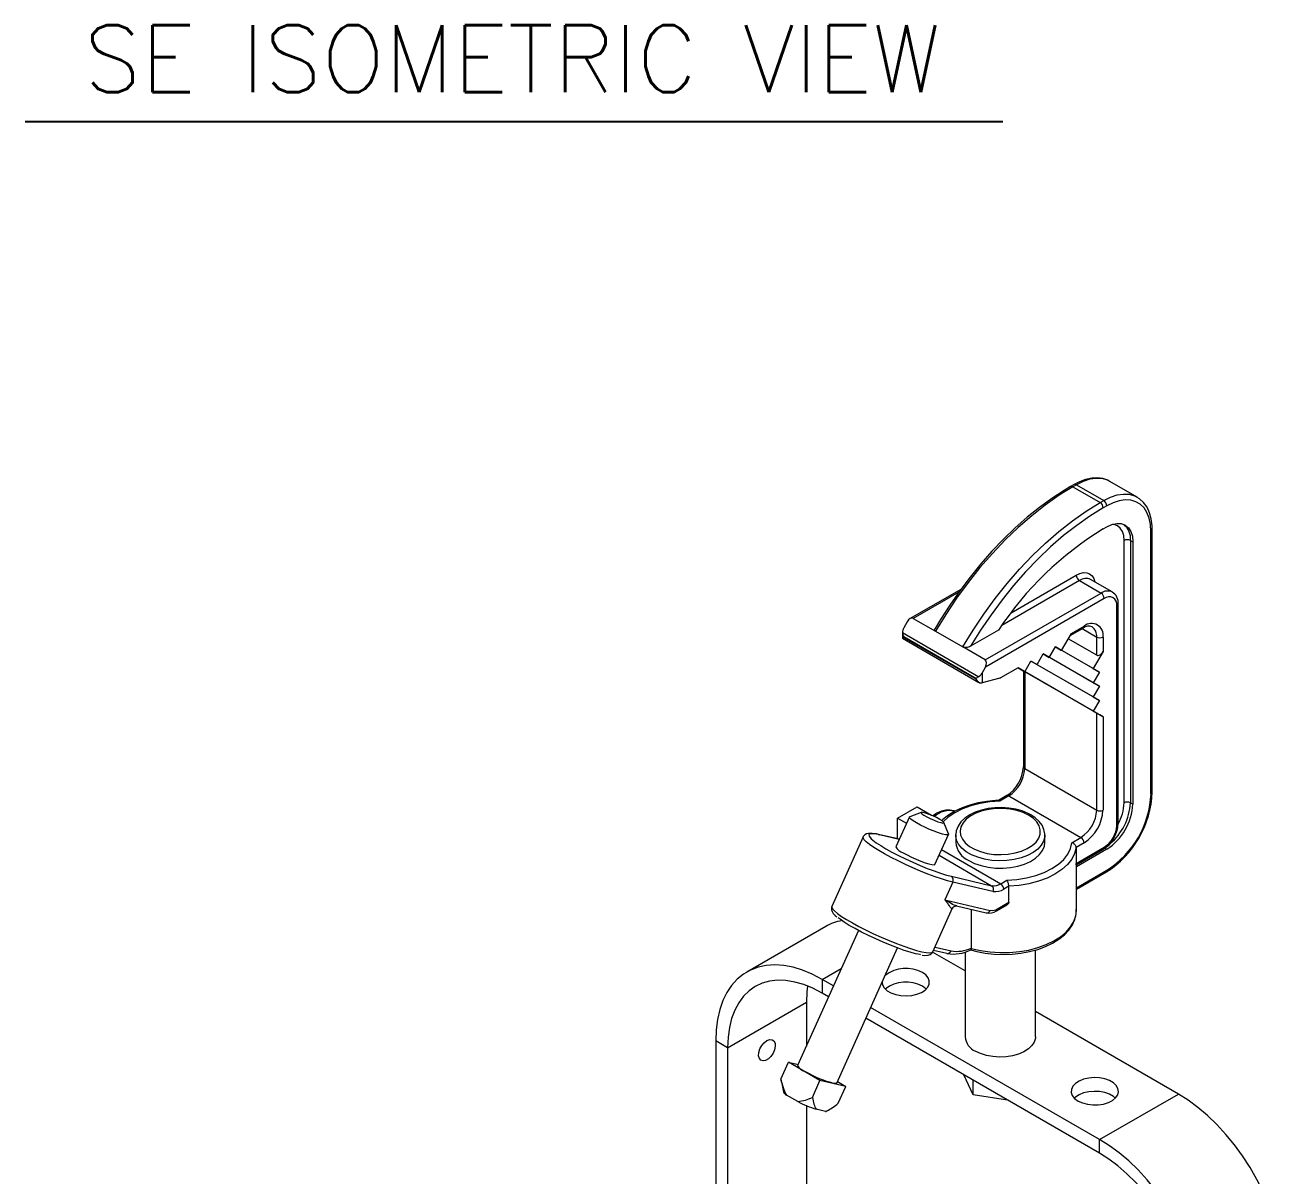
# Model space of a CAD drawing. Extents: x 11 to 120, y 2 to 94.
# Drawn here: x 78.29 to 92.42, y 81.46 to 94.37 of the extents above; entities that cross this region are included whole.
import ezdxf
from ezdxf.enums import TextEntityAlignment as Align

# ---------------------------------------------------------------- set-up
doc = ezdxf.new("R2010")
doc.units = 0
doc.header["$MEASUREMENT"] = 0
doc.linetypes.add('SLD-Solid', pattern=[0])
doc.layers.add('OBJECT', color=7, linetype='CONTINUOUS')
doc.styles.get("Standard").update_dxf_attribs({"font": 'SIMPLEX'})

msp = doc.modelspace()

# ---------------------------------------------------------------- linework, layer by layer
at = {"layer": 'OBJECT', "color": 1}
msp.add_line((78.294, 93.288), (89.257, 93.288), dxfattribs=at)
at = {"layer": 'OBJECT', "color": 7, "linetype": 'SLD-Solid', "lineweight": 15}
for p, q in [((90.059, 89.216), (90.019, 89.193)), ((90.084, 89.214), (90.044, 89.19)), ((90.044, 89.19), (90.35, 89.014)), ((90.084, 89.214), (90.39, 89.037)), ((90.765, 89.074), (90.459, 89.251)), ((90.35, 89.014), (90.39, 89.037)), ((90.425, 88.976), (90.385, 88.953)), ((90.385, 88.718), (90.425, 88.741)), ((90.619, 85.644), (90.619, 88.588)), ((90.69, 88.588), (90.716, 88.573)), ((90.69, 88.588), (90.69, 85.644)), ((90.92, 85.747), (90.92, 88.69)), ((90.935, 85.767), (90.935, 88.711)), ((90.716, 88.573), (90.716, 85.629)), ((89.351, 87.777), (90.082, 88.199)), ((88.786, 88.038), (88.219, 87.711)), ((90.118, 88.138), (89.246, 87.635)), ((90.118, 88.138), (90.36, 87.998)), ((90.485, 88.01), (90.243, 88.15)), ((88.765, 88.009), (88.254, 87.714)), ((89.062, 87.248), (90.36, 87.998)), ((90.395, 87.937), (89.064, 87.168)), ((90.552, 85.412), (90.552, 87.875)), ((90.537, 85.391), (90.537, 87.855)), ((88.186, 87.675), (88.148, 87.607)), ((88.254, 87.714), (88.505, 87.569)), ((90.014, 87.521), (90.16, 87.605)), ((90.028, 87.546), (90.17, 87.628)), ((90.149, 87.599), (90.311, 87.505)), ((88.134, 87.556), (88.134, 87.491)), ((88.134, 87.554), (88.99, 87.06)), ((88.134, 87.491), (88.991, 86.996)), ((88.956, 87.041), (88.148, 87.507)), ((88.148, 87.507), (88.148, 87.5)), ((88.148, 87.5), (88.956, 87.034)), ((88.505, 87.569), (88.811, 87.393)), ((89.21, 87.583), (88.897, 87.402)), ((89.918, 87.355), (90.028, 87.546)), ((90.311, 87.301), (89.993, 87.485)), ((90.311, 87.301), (90.311, 87.505)), ((90.382, 87.505), (90.382, 87.342)), ((89.062, 87.248), (88.811, 87.393)), ((89.642, 87.196), (89.711, 87.315)), ((89.711, 87.315), (89.78, 87.275)), ((89.78, 87.275), (89.711, 87.315)), ((90.272, 86.991), (89.711, 87.315)), ((90.341, 86.952), (89.711, 87.315)), ((89.78, 87.275), (89.849, 87.395)), ((89.849, 87.395), (89.918, 87.355)), ((89.918, 87.355), (89.849, 87.395)), ((90.272, 87.151), (89.849, 87.395)), ((90.341, 87.111), (89.849, 87.395)), ((90.382, 87.342), (90.272, 87.151)), ((89.026, 87.1), (89.064, 87.168)), ((89.504, 87.116), (89.573, 87.235)), ((89.573, 87.235), (89.642, 87.196)), ((89.642, 87.196), (89.573, 87.235)), ((90.272, 86.832), (89.573, 87.235)), ((90.341, 86.792), (89.573, 87.235)), ((88.956, 87.034), (88.956, 87.041)), ((89.026, 87.1), (89.026, 86.991)), ((89.224, 87.042), (89.026, 86.991)), ((89.43, 87.159), (89.234, 87.046)), ((90.272, 86.673), (89.429, 87.159)), ((89.489, 87.125), (89.429, 87.159)), ((89.43, 87.159), (89.504, 87.116)), ((89.504, 87.116), (89.43, 87.159)), ((89.489, 87.125), (89.489, 86.049)), ((90.311, 86.65), (89.504, 87.116)), ((89.504, 87.116), (89.504, 86.029)), ((90.272, 87.151), (90.341, 87.111)), ((90.341, 87.111), (90.272, 86.991)), ((90.272, 86.991), (90.341, 86.952)), ((90.341, 86.952), (90.272, 86.832)), ((90.272, 86.832), (90.341, 86.792)), ((90.341, 86.792), (90.272, 86.673)), ((90.272, 86.673), (90.382, 86.609)), ((90.311, 85.562), (90.311, 86.65)), ((90.382, 86.609), (90.382, 85.562)), ((89.504, 86.029), (90.311, 85.562)), ((89.302, 85.725), (89.209, 85.671)), ((89.327, 85.722), (89.225, 85.663)), ((89.327, 85.722), (90.135, 85.256)), ((90.69, 85.644), (90.716, 85.629)), ((88.21, 85.486), (88.06, 85.151)), ((88.079, 85.474), (88.297, 85.599)), ((88.079, 85.474), (88.179, 85.416)), ((88.079, 85.24), (88.079, 85.474)), ((88.344, 85.537), (88.214, 85.489)), ((88.297, 85.599), (88.459, 85.506)), ((88.458, 85.505), (88.459, 85.506)), ((88.459, 85.506), (88.459, 85.504)), ((88.648, 85.295), (88.597, 85.424)), ((87.692, 85.262), (87.341, 84.482)), ((88.098, 85.236), (87.866, 85.289)), ((88.097, 85.234), (87.875, 85.286)), ((88.497, 84.954), (88.648, 85.289)), ((88.73, 85.282), (88.73, 85.29)), ((88.73, 85.282), (88.73, 85.2)), ((89.73, 85.2), (89.73, 85.282)), ((90.032, 85.197), (90.135, 85.256)), ((90.17, 85.195), (90.081, 85.144)), ((88.543, 85.056), (89.133, 84.715)), ((88.572, 85.12), (89.235, 84.737)), ((90.081, 84.965), (90.395, 85.146)), ((90.081, 85.144), (90.081, 84.965)), ((90.082, 84.949), (90.385, 85.124)), ((90.425, 85.124), (90.083, 84.927)), ((90.405, 85.136), (90.425, 85.124)), ((90.083, 84.436), (90.083, 84.949)), ((88.682, 84.82), (89.133, 84.715)), ((89.235, 84.737), (89.304, 84.777)), ((90.083, 84.692), (90.425, 84.889)), ((90.083, 84.675), (90.415, 84.866)), ((88.697, 84.754), (88.609, 84.556)), ((89.148, 84.65), (88.697, 84.754)), ((89.326, 84.708), (89.27, 84.676)), ((89.326, 84.529), (89.326, 84.708)), ((88.609, 84.556), (89.118, 84.438)), ((88.705, 84.478), (88.706, 84.479)), ((88.739, 84.487), (89.071, 84.41)), ((89.189, 84.433), (89.303, 84.499)), ((89.199, 84.456), (89.326, 84.529)), ((88.474, 83.973), (88.695, 84.465)), ((88.904, 84.449), (88.904, 84.015)), ((87.272, 84.257), (86.388, 83.746)), ((87.639, 84.213), (86.957, 82.697)), ((87.395, 82.5), (88.076, 84.017)), ((88.835, 83.758), (88.471, 83.969)), ((88.482, 83.99), (88.631, 83.956)), ((88.498, 84.026), (88.678, 83.984)), ((88.835, 83.97), (88.835, 83.02)), ((89.625, 83.02), (89.625, 83.993)), ((87.232, 83.663), (87.447, 83.787)), ((87.232, 83.663), (87.232, 83.509)), ((87.359, 83.59), (87.232, 83.663)), ((87.304, 83.468), (87.232, 83.509)), ((86.172, 82.897), (87.055, 83.407)), ((87.055, 83.407), (87.055, 82.915)), ((90.343, 81.867), (87.776, 83.349)), ((90.343, 81.713), (87.722, 83.227)), ((91.227, 82.377), (89.625, 83.302)), ((86.172, 82.897), (86.039, 82.974)), ((86.039, 82.974), (86.039, 77.242)), ((86.172, 82.897), (86.172, 77.318)), ((86.77, 82.545), (86.855, 82.734)), ((87.208, 82.53), (86.855, 82.734)), ((86.855, 82.734), (86.963, 82.709)), ((86.775, 82.515), (86.798, 82.401)), ((87.123, 82.34), (87.208, 82.53)), ((87.498, 82.463), (87.208, 82.53)), ((87.403, 82.517), (87.498, 82.463)), ((88.924, 82.37), (88.82, 82.593)), ((88.924, 82.37), (88.924, 82.533)), ((86.959, 82.292), (86.832, 82.366)), ((87.413, 82.273), (87.498, 82.463)), ((89.31, 82.31), (88.924, 82.37)), ((90.343, 81.867), (91.227, 82.377)), ((87.055, 82.248), (87.055, 77.743)), ((87.269, 82.182), (87.165, 82.206)), ((87.28, 82.184), (87.314, 82.204)), ((90.343, 81.713), (90.343, 81.867))]:
    msp.add_line(p, q, dxfattribs=at)
at = {"layer": 'OBJECT', "color": 7, "linetype": 'SLD-Solid', "lineweight": 15, "flags": 128}
for points in [[(90.455, 89.251), (90.436, 89.263), (90.38, 89.282), (90.319, 89.29), (90.255, 89.287), (90.187, 89.272), (90.118, 89.246), (90.059, 89.216)], [(90.459, 89.251), (90.432, 89.264), (90.371, 89.282), (90.305, 89.285), (90.234, 89.275), (90.16, 89.251), (90.084, 89.214)], [(90.019, 89.193), (89.946, 89.149), (89.807, 89.058), (89.668, 88.958), (89.532, 88.848), (89.397, 88.729), (89.266, 88.603), (89.137, 88.468), (89.012, 88.327), (88.891, 88.178), (88.775, 88.024), (88.664, 87.864), (88.558, 87.7), (88.498, 87.599)], [(90.044, 89.19), (89.889, 89.095), (89.735, 88.986), (89.582, 88.866), (89.432, 88.735), (89.284, 88.594), (89.141, 88.443), (89.002, 88.283), (88.868, 88.115), (88.74, 87.939), (88.619, 87.757), (88.505, 87.569)], [(88.811, 87.393), (88.925, 87.581), (89.046, 87.763), (89.173, 87.938), (89.307, 88.106), (89.446, 88.267), (89.59, 88.418), (89.737, 88.559), (89.887, 88.69), (90.04, 88.81), (90.195, 88.918), (90.35, 89.014)], [(90.39, 89.037), (90.465, 89.075), (90.539, 89.099), (90.61, 89.109), (90.677, 89.106), (90.737, 89.088), (90.767, 89.073)], [(90.92, 88.69), (90.915, 88.769), (90.9, 88.84), (90.875, 88.902), (90.842, 88.954), (90.799, 88.995), (90.749, 89.023), (90.693, 89.04), (90.631, 89.043), (90.565, 89.033), (90.496, 89.011), (90.425, 88.976)], [(90.935, 88.711), (90.933, 88.753), (90.924, 88.829), (90.904, 88.899), (90.876, 88.961), (90.838, 89.014), (90.793, 89.056), (90.767, 89.071)], [(90.385, 88.953), (90.236, 88.861), (90.087, 88.757), (89.94, 88.642), (89.795, 88.517), (89.653, 88.381), (89.514, 88.237), (89.38, 88.084), (89.25, 87.923), (89.126, 87.755), (89.008, 87.581), (88.897, 87.402)], [(90.425, 88.741), (90.482, 88.767), (90.537, 88.78), (90.587, 88.778), (90.631, 88.761), (90.667, 88.731), (90.694, 88.689), (90.711, 88.635), (90.716, 88.573)], [(90.619, 88.588), (90.614, 88.643), (90.599, 88.69), (90.576, 88.727), (90.544, 88.754), (90.505, 88.768), (90.491, 88.77)], [(90.082, 88.199), (90.124, 88.218), (90.163, 88.227), (90.2, 88.226), (90.232, 88.214), (90.259, 88.192), (90.278, 88.161), (90.29, 88.123)], [(89.212, 85.672), (89.177, 85.67), (89.078, 85.66), (88.981, 85.643), (88.888, 85.619), (88.801, 85.588), (88.721, 85.551), (88.649, 85.507), (88.586, 85.458), (88.573, 85.445)], [(89.225, 85.663), (89.113, 85.655), (89.004, 85.638), (88.901, 85.611), (88.806, 85.576), (88.72, 85.534), (88.647, 85.485), (88.589, 85.433)], [(88.648, 85.295), (88.648, 85.289), (88.637, 85.285), (88.614, 85.286), (88.581, 85.294), (88.538, 85.307), (88.49, 85.325), (88.437, 85.347), (88.385, 85.371), (88.335, 85.395), (88.29, 85.42), (88.253, 85.442), (88.227, 85.462), (88.212, 85.477), (88.21, 85.486), (88.214, 85.489)], [(88.551, 85.459), (88.514, 85.479), (88.473, 85.498), (88.431, 85.515), (88.393, 85.529), (88.364, 85.536), (88.346, 85.538), (88.342, 85.533), (88.351, 85.522), (88.373, 85.506), (88.406, 85.487), (88.445, 85.467), (88.487, 85.449), (88.528, 85.433), (88.562, 85.423), (88.585, 85.418), (88.597, 85.42), (88.594, 85.428), (88.578, 85.442), (88.551, 85.459)], [(88.719, 85.549), (88.709, 85.554), (88.665, 85.564), (88.619, 85.563), (88.569, 85.55), (88.518, 85.527), (88.474, 85.497)], [(89.573, 85.509), (89.541, 85.526), (89.475, 85.553), (89.403, 85.573), (89.327, 85.586), (89.249, 85.591), (89.17, 85.589), (89.093, 85.58), (89.019, 85.563), (88.95, 85.54), (88.887, 85.509), (88.833, 85.472), (88.788, 85.43), (88.756, 85.382), (88.736, 85.331), (88.731, 85.291)], [(89.548, 85.506), (89.486, 85.536), (89.416, 85.559), (89.34, 85.575), (89.26, 85.582), (89.179, 85.581), (89.1, 85.571), (89.025, 85.554), (88.957, 85.529), (88.898, 85.498), (88.849, 85.461), (88.812, 85.419), (88.789, 85.375), (88.78, 85.328), (88.785, 85.282), (88.805, 85.237), (88.838, 85.194), (88.884, 85.156), (88.941, 85.123), (89.008, 85.097), (89.081, 85.077), (89.159, 85.066), (89.24, 85.063), (89.32, 85.068), (89.397, 85.082), (89.469, 85.103), (89.533, 85.131), (89.588, 85.165), (89.631, 85.205), (89.661, 85.248), (89.677, 85.294), (89.679, 85.34), (89.666, 85.386), (89.639, 85.43), (89.6, 85.471), (89.548, 85.506)], [(89.729, 85.284), (89.729, 85.297), (89.719, 85.346), (89.698, 85.393), (89.665, 85.436), (89.622, 85.476), (89.573, 85.509)], [(87.866, 85.289), (87.84, 85.295), (87.794, 85.302), (87.753, 85.302), (87.731, 85.297), (87.711, 85.286), (87.694, 85.266), (87.692, 85.26)], [(88.697, 84.754), (88.639, 84.769), (88.572, 84.79), (88.498, 84.815), (88.418, 84.845), (88.335, 84.878), (88.251, 84.914), (88.166, 84.953), (88.084, 84.992), (88.005, 85.032), (87.932, 85.071), (87.867, 85.109), (87.81, 85.145), (87.763, 85.177), (87.727, 85.206), (87.703, 85.231), (87.692, 85.25), (87.692, 85.262)], [(87.875, 85.286), (87.828, 85.295), (87.792, 85.298), (87.769, 85.295), (87.757, 85.286), (87.759, 85.271), (87.774, 85.251), (87.783, 85.242)], [(87.783, 85.242), (87.801, 85.227), (87.839, 85.197), (87.889, 85.165), (87.948, 85.129), (88.015, 85.092), (88.089, 85.053), (88.167, 85.015), (88.248, 84.977), (88.33, 84.942), (88.411, 84.909), (88.488, 84.88), (88.56, 84.855), (88.626, 84.834), (88.682, 84.82)], [(87.866, 85.289), (87.867, 85.289), (87.875, 85.286)], [(89.73, 85.283), (89.729, 85.263), (89.716, 85.215), (89.69, 85.169), (89.65, 85.125), (89.598, 85.087), (89.536, 85.053), (89.464, 85.027), (89.386, 85.008), (89.304, 84.996), (89.219, 84.993), (89.135, 84.998), (89.053, 85.012), (88.977, 85.033), (88.907, 85.061), (88.848, 85.096), (88.799, 85.136), (88.762, 85.18), (88.739, 85.227), (88.73, 85.276), (88.73, 85.282)], [(88.876, 84.996), (88.941, 84.965), (89.014, 84.94), (89.094, 84.922), (89.177, 84.913), (89.262, 84.912), (89.345, 84.919), (89.426, 84.935), (89.501, 84.958), (89.568, 84.988), (89.625, 85.024), (89.671, 85.065), (89.705, 85.11), (89.724, 85.157), (89.73, 85.2)], [(89.304, 84.777), (89.416, 84.785), (89.524, 84.802), (89.627, 84.829), (89.722, 84.864), (89.808, 84.906), (89.882, 84.955), (89.942, 85.01), (89.988, 85.07), (90.018, 85.133), (90.032, 85.197)], [(88.14, 85.085), (88.184, 85.06), (88.234, 85.036), (88.287, 85.012), (88.339, 84.99), (88.388, 84.972), (88.43, 84.959), (88.464, 84.951), (88.487, 84.95), (88.497, 84.954), (88.497, 84.954)], [(90.081, 85.144), (90.064, 85.077), (90.031, 85.013), (89.982, 84.952), (89.919, 84.896), (89.843, 84.845), (89.755, 84.801), (89.658, 84.765), (89.552, 84.737), (89.441, 84.717), (89.326, 84.708)], [(87.342, 84.481), (87.337, 84.469), (87.337, 84.444), (87.344, 84.424), (87.356, 84.404), (87.379, 84.379), (87.397, 84.364)], [(87.341, 84.482), (87.34, 84.474), (87.349, 84.456), (87.37, 84.432), (87.404, 84.404), (87.45, 84.371), (87.506, 84.335), (87.572, 84.297), (87.645, 84.257), (87.725, 84.216), (87.809, 84.176), (87.895, 84.137), (87.982, 84.099), (88.067, 84.065), (88.148, 84.035), (88.223, 84.009), (88.291, 83.988), (88.351, 83.973), (88.4, 83.964), (88.437, 83.96), (88.462, 83.964), (88.474, 83.973), (88.474, 83.973)], [(88.707, 84.478), (88.714, 84.483), (88.736, 84.487), (88.74, 84.486)], [(88.336, 83.94), (88.33, 83.941), (88.28, 83.952), (88.221, 83.968), (88.153, 83.989), (88.079, 84.016), (88, 84.047), (87.917, 84.081), (87.835, 84.117), (87.753, 84.156), (87.675, 84.194), (87.602, 84.233), (87.537, 84.27), (87.48, 84.306), (87.433, 84.338), (87.412, 84.354)], [(88.695, 84.465), (88.695, 84.465), (88.691, 84.46)], [(88.697, 84.465), (88.702, 84.475), (88.705, 84.478)], [(88.896, 83.995), (88.966, 83.975), (89.062, 83.957), (89.161, 83.946), (89.262, 83.942), (89.363, 83.946), (89.462, 83.956), (89.558, 83.975), (89.65, 83.999), (89.736, 84.031), (89.816, 84.069), (89.887, 84.113), (89.949, 84.163), (90, 84.217), (90.04, 84.275), (90.067, 84.336), (90.081, 84.399), (90.082, 84.446)], [(88.904, 84.011), (89.007, 83.987), (89.114, 83.971), (89.224, 83.964), (89.335, 83.965), (89.445, 83.975), (89.551, 83.993), (89.652, 84.02), (89.746, 84.054), (89.831, 84.095), (89.906, 84.142), (89.969, 84.195), (90.019, 84.252), (90.055, 84.313), (90.076, 84.375), (90.083, 84.436)], [(88.353, 83.936), (88.381, 83.932), (88.422, 83.934), (88.444, 83.942), (88.463, 83.956), (88.473, 83.972)], [(87.232, 83.663), (87.122, 83.721), (87.013, 83.766), (86.906, 83.799), (86.801, 83.819), (86.7, 83.826), (86.604, 83.819), (86.513, 83.8), (86.428, 83.767), (86.35, 83.722), (86.28, 83.665), (86.217, 83.596), (86.164, 83.516), (86.119, 83.425), (86.084, 83.325), (86.059, 83.215), (86.044, 83.098), (86.039, 82.974)], [(87.232, 83.509), (87.128, 83.564), (87.025, 83.605), (86.924, 83.634), (86.826, 83.65), (86.732, 83.653), (86.643, 83.643), (86.559, 83.62), (86.482, 83.584), (86.412, 83.535), (86.35, 83.474), (86.297, 83.402), (86.252, 83.319), (86.217, 83.226), (86.192, 83.124), (86.177, 83.014), (86.172, 82.897)], [(87.904, 83.632), (87.909, 83.601), (87.928, 83.568), (87.961, 83.537), (88.004, 83.512), (88.057, 83.493), (88.115, 83.482), (88.177, 83.479), (88.238, 83.484), (88.295, 83.497), (88.346, 83.518), (88.387, 83.544), (88.416, 83.576), (88.432, 83.61), (88.434, 83.646), (88.421, 83.681), (88.395, 83.713), (88.357, 83.741), (88.357, 83.741)], [(87.068, 83.589), (87.061, 83.524), (87.055, 83.407)], [(88.399, 83.556), (88.395, 83.559), (88.357, 83.587)], [(86.613, 82.977), (86.644, 82.989), (86.671, 82.987), (86.692, 82.973), (86.704, 82.948), (86.707, 82.914), (86.699, 82.875), (86.682, 82.835), (86.658, 82.799), (86.629, 82.771), (86.598, 82.753), (86.569, 82.748), (86.545, 82.756), (86.528, 82.776), (86.52, 82.806), (86.523, 82.843), (86.535, 82.883), (86.556, 82.921), (86.583, 82.953), (86.613, 82.977)], [(89.625, 83.02), (89.624, 83.004), (89.611, 82.961), (89.585, 82.92), (89.546, 82.883), (89.495, 82.851), (89.435, 82.825), (89.368, 82.806), (89.295, 82.795), (89.22, 82.792), (89.146, 82.797), (89.074, 82.81), (89.008, 82.831), (88.95, 82.859)], [(87.395, 82.5), (87.395, 82.499), (87.384, 82.495), (87.361, 82.497), (87.328, 82.505), (87.286, 82.518), (87.237, 82.536), (87.185, 82.557), (87.132, 82.581), (87.082, 82.606), (87.037, 82.63)], [(90.103, 82.299), (90.151, 82.277), (90.207, 82.262), (90.267, 82.255), (90.329, 82.256), (90.388, 82.265), (90.443, 82.282), (90.489, 82.306), (90.524, 82.335), (90.547, 82.368), (90.556, 82.403), (90.55, 82.439), (90.531, 82.472), (90.499, 82.503), (90.455, 82.528), (90.403, 82.547), (90.344, 82.558), (90.283, 82.561), (90.222, 82.556), (90.164, 82.543), (90.114, 82.522), (90.073, 82.496), (90.044, 82.464), (90.028, 82.43), (90.026, 82.394), (90.038, 82.359), (90.064, 82.327), (90.103, 82.299)], [(90.52, 82.331), (90.499, 82.349), (90.455, 82.374), (90.403, 82.393), (90.344, 82.404), (90.283, 82.407), (90.222, 82.402), (90.164, 82.389), (90.114, 82.369), (90.073, 82.342), (90.061, 82.331)], [(92.421, 80.31), (92.416, 80.44), (92.401, 80.575), (92.375, 80.713), (92.34, 80.854), (92.296, 80.996), (92.242, 81.139), (92.18, 81.28), (92.109, 81.418), (92.031, 81.553), (91.947, 81.683), (91.856, 81.808), (91.759, 81.925), (91.659, 82.035), (91.554, 82.136), (91.447, 82.227), (91.337, 82.308), (91.227, 82.377)], [(87.269, 82.182), (87.277, 82.183), (87.28, 82.184)], [(91.537, 79.799), (91.532, 79.93), (91.517, 80.064), (91.492, 80.203), (91.456, 80.344), (91.412, 80.486), (91.358, 80.628), (91.296, 80.769), (91.226, 80.908), (91.148, 81.043), (91.063, 81.173), (90.972, 81.298), (90.876, 81.415), (90.775, 81.525), (90.67, 81.626), (90.563, 81.717), (90.454, 81.797), (90.343, 81.867)], [(91.404, 79.876), (91.399, 79.999), (91.384, 80.127), (91.358, 80.258), (91.323, 80.392), (91.279, 80.526), (91.225, 80.66), (91.163, 80.792), (91.093, 80.922), (91.016, 81.047), (90.933, 81.167), (90.843, 81.28), (90.749, 81.386), (90.651, 81.483), (90.55, 81.57), (90.447, 81.647), (90.343, 81.713)]]:
    msp.add_lwpolyline(points, dxfattribs=at)
at = {"layer": 'OBJECT', "color": 7, "linetype": 'SLD-Solid', "lineweight": 15}
for centre, radius, start, end in [((90.03, 89.17), 0.0252, 54.3838, 114.2913), ((90.07, 89.193), 0.0251, 54.3824, 114.3071), ((90.308, 88.949), 0.0768, 2.6055, 57.3945), ((90.348, 88.972), 0.0768, 2.6055, 57.3945), ((92.35, 85.506), 3.765, 121.4644, 146.5293), ((90.477, 88.607), 0.214, 354.8661, 48.902), ((90.654, 88.52), 0.0769, 62.6097, 117.3903), ((90.91, 88.713), 0.0251, 294.376, 354.2894), ((90.159, 88.203), 0.0768, 182.6055, 237.3945), ((90.191, 88.036), 0.126, 65.6929, 125.6176), ((90.433, 87.895), 0.126, 66.0993, 125.5821), ((90.319, 87.933), 0.0768, 2.6055, 57.3945), ((90.451, 87.869), 0.0873, 350.786, 129.2033), ((90.416, 87.891), 0.137, 353.5579, 60.1543), ((90.528, 87.877), 0.024, 292.7376, 355.9577), ((90.145, 87.625), 0.0252, 305.6912, 5.621), ((90.22, 87.535), 0.0925, 65.0124, 131.0278), ((90.253, 87.526), 0.131, 350.786, 129.2033), ((90.186, 87.517), 0.126, 354.3918, 54.1625), ((90.347, 87.573), 0.0769, 242.6097, 297.3903), ((89.214, 87.079), 0.038, 285.0622, 300.5434), ((89.084, 86.067), 0.405, 302.5025, 357.4978), ((89.514, 86.052), 0.0251, 185.6948, 245.6253), ((89.12, 86.046), 0.384, 302.6055, 357.3945), ((89.818, 85.811), 1.118, 302.2816, 357.7183), ((90.91, 85.769), 0.0251, 294.3747, 354.3052), ((89.313, 85.703), 0.024, 52.7465, 115.9577), ((89.85, 85.793), 1.072, 302.4873, 357.5127), ((90.084, 85.658), 0.633, 302.6055, 357.3945), ((90.044, 85.678), 0.646, 310.1677, 357.0362), ((90.102, 85.661), 0.517, 330.7362, 358.1148), ((90.654, 85.576), 0.0769, 62.6097, 117.3903), ((88.662, 85.309), 0.248, 77.494, 133.3686), ((89.928, 85.58), 0.384, 302.6055, 357.3945), ((89.921, 85.583), 0.461, 302.6055, 357.3945), ((90.347, 85.631), 0.0769, 242.6097, 297.3903), ((90.198, 85.424), 0.354, 301.9598, 358.0398), ((90.23, 85.405), 0.307, 302.6055, 357.3945), ((90.526, 85.414), 0.0251, 294.3747, 354.3052), ((88.981, 85.226), 0.252, 185.7958, 245.5244), ((90.093, 85.192), 0.0768, 2.6055, 57.3945), ((88.186, 85.223), 0.146, 209.5328, 251.2105), ((90.372, 85.143), 0.024, 304.0564, 7.2558), ((88.652, 84.778), 0.0515, 332.1986, 53.7026), ((90.4, 84.887), 0.0252, 305.7076, 5.6195), ((89.156, 84.856), 0.143, 260.7683, 303.3014), ((89.103, 84.674), 0.0515, 332.1986, 53.7026), ((89.176, 84.819), 0.171, 260.7683, 303.3014), ((89.193, 84.672), 0.0768, 2.6055, 57.3945), ((88.736, 84.44), 0.0489, 129.6193, 155.837), ((89.077, 84.453), 0.0437, 262.6047, 339.9183), ((89.101, 84.573), 0.165, 259.7726, 302.1224), ((89.136, 84.551), 0.114, 260.7683, 303.3014), ((89.174, 84.453), 0.0252, 305.7069, 5.6196), ((87.562, 83.752), 0.582, 100.7941, 119.8628), ((88.709, 84.364), 0.416, 259.3208, 297.1923), ((88.637, 83.999), 0.0437, 262.6047, 339.9183), ((88.744, 84.341), 0.363, 259.4926, 296.1921), ((88.173, 83.405), 0.383, 61.2211, 127.9691), ((88.172, 83.25), 0.384, 61.2966, 127.3656), ((89.025, 83.034), 0.19, 184.2513, 247.0688), ((87.084, 82.768), 0.146, 209.5328, 251.2105), ((86.869, 82.437), 0.0804, 207.0493, 242.3052), ((87.722, 83.815), 1.703, 243.3873, 250.9032)]:
    msp.add_arc(centre, radius, start, end, dxfattribs=at)
for centre, major_axis, ratio, start_param, end_param in [((88.184, 87.587), (0.0348, 0.0642), 0.558702, 1.555919, 2.373106), ((88.221, 87.654), (0.0326, 0.0603), 0.595383, 6.266291, 7.837087), ((88.184, 87.527), (-0.0354, 0.0612), 0.577335, 0.817147, 1.570756), ((88.184, 87.52), (0.05, 0.0289), 0.00007, 2.356154, 3.141633), ((90.347, 87.362), (0.0354, 0.0612), 0.577335, 3.141633, 4.71243), ((89.028, 87.188), (0.0326, 0.0603), 0.595383, 4.695495, 6.266291), ((88.991, 87.061), (0.05, 0.0289), 0.00007, 1.602545, 2.356154), ((88.991, 87.054), (-0.0354, 0.0612), 0.577335, 1.570756, 2.871515), ((88.991, 87.121), (0.0348, 0.0642), 0.558702, 3.880325, 4.697512), ((89.539, 87.096), (0.05, -0.0289), 0.00007, 2.356235, 3.141633), ((88.991, 87.012), (0.0498, -0.0096), 0.40502, 5.305495, 5.575531), ((90.347, 86.63), (0.05, -0.0289), 0.00007, 0.785439, 2.356235)]:
    msp.add_ellipse(centre, major_axis=major_axis, ratio=ratio, start_param=start_param, end_param=end_param, dxfattribs=at)
for points, knots in [([(88.505, 87.569), (88.502, 87.571), (88.497, 87.576), (88.493, 87.584), (88.494, 87.592), (88.498, 87.597), (88.499, 87.599)], [0, 0, 0, 0, 0.244481, 0.487819, 0.830942, 1, 1, 1, 1]), ([(88.897, 87.402), (88.888, 87.398), (88.873, 87.391), (88.85, 87.387), (88.832, 87.387), (88.819, 87.389), (88.813, 87.392), (88.811, 87.393)], [0, 0, 0, 0, 0.35028, 0.585229, 0.760499, 0.899707, 1, 1, 1, 1]), ([(89.212, 85.672), (89.214, 85.672), (89.218, 85.671), (89.222, 85.666), (89.225, 85.663), (89.225, 85.663)], [0, 0, 0, 0, 0.530266, 0.989367, 1, 1, 1, 1]), ([(90.081, 85.144), (90.08, 85.148), (90.079, 85.157), (90.072, 85.171), (90.06, 85.183), (90.047, 85.192), (90.037, 85.196), (90.032, 85.197), (90.032, 85.197)], [0, 0, 0, 0, 0.197775, 0.395366, 0.598087, 0.812874, 0.995764, 1, 1, 1, 1]), ([(90.082, 84.949), (90.082, 84.949), (90.082, 84.948), (90.081, 84.951), (90.081, 84.957), (90.081, 84.962), (90.081, 84.965)], [0, 0, 0, 0, 0.09744, 0.481138, 0.77716, 1, 1, 1, 1]), ([(89.326, 84.708), (89.325, 84.712), (89.325, 84.722), (89.321, 84.738), (89.316, 84.754), (89.31, 84.767), (89.306, 84.774), (89.304, 84.777), (89.304, 84.777)], [0, 0, 0, 0, 0.197775, 0.395366, 0.598087, 0.812874, 0.995764, 1, 1, 1, 1]), ([(88.691, 84.46), (88.689, 84.459), (88.684, 84.458), (88.672, 84.47), (88.656, 84.493), (88.634, 84.524), (88.617, 84.546), (88.609, 84.556), (88.609, 84.556)], [0, 0, 0, 0, 0.172666, 0.350563, 0.584725, 0.823544, 0.997249, 1, 1, 1, 1]), ([(88.741, 84.489), (88.731, 84.491), (88.702, 84.498), (88.657, 84.527), (88.619, 84.55), (88.609, 84.556), (88.609, 84.556)], [0, 0, 0, 0, 0.25389, 0.796598, 0.996746, 1, 1, 1, 1]), ([(89.326, 84.529), (89.325, 84.525), (89.324, 84.518), (89.316, 84.508), (89.308, 84.502), (89.303, 84.499)], [0, 0, 0, 0, 0.295947, 0.59003, 1, 1, 1, 1]), ([(88.904, 84.011), (88.904, 84.008), (88.903, 84.001), (88.901, 83.995), (88.899, 83.995), (88.898, 83.995)], [0, 0, 0, 0, 0.389877, 0.77822, 1, 1, 1, 1]), ([(86.77, 82.545), (86.775, 82.521), (86.788, 82.467), (86.809, 82.406), (86.828, 82.373), (86.832, 82.366)], [0, 0, 0, 0, 0.376951, 0.863751, 1, 1, 1, 1]), ([(86.959, 82.292), (86.988, 82.297), (87.043, 82.305), (87.097, 82.329), (87.123, 82.34)], [0, 0, 0, 0, 0.515407, 1, 1, 1, 1]), ([(87.123, 82.34), (87.128, 82.314), (87.136, 82.264), (87.156, 82.225), (87.165, 82.206)], [0, 0, 0, 0, 0.519495, 1, 1, 1, 1]), ([(87.269, 82.182), (87.275, 82.184), (87.301, 82.195), (87.35, 82.225), (87.392, 82.257), (87.413, 82.273)], [0, 0, 0, 0, 0.116887, 0.553886, 1, 1, 1, 1])]:
    msp.add_open_spline(points, degree=3, knots=knots, dxfattribs=at)
for points in [[(88.904, 84.015), (88.904, 84.011)], [(86.777, 82.512), (86.77, 82.545)]]:
    msp.add_open_spline(points, degree=1, dxfattribs=at)

# ---------------------------------------------------------------- texts
at = {"layer": 'OBJECT', "color": 1}
msp.add_text('SE ISOMETRIC VIEW', height=0.75, dxfattribs=at).set_placement((83.757, 93.619), align=Align.CENTER)

doc.saveas('drawing.dxf')
